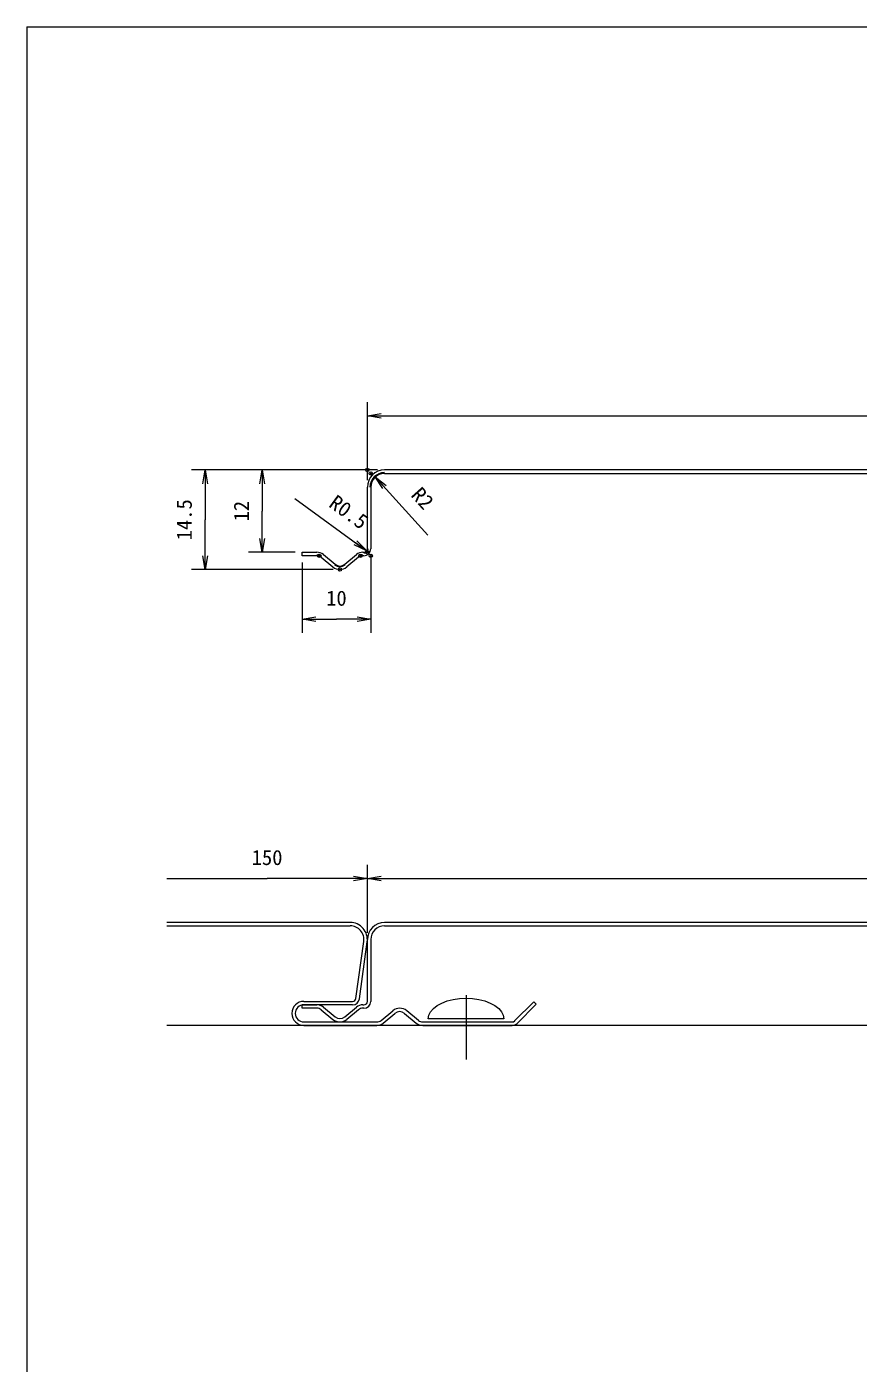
# Model space of a CAD drawing. Units: millimetres on the paper. Extents: x -208 to 189, y -250 to 139.
# Drawn here: x -208.4 to -87.3, y -55.3 to 139.4 of the extents above; entities that cross this region are included whole.
import ezdxf
from ezdxf.enums import TextEntityAlignment as Align

# ---------------------------------------------------------------- set-up
doc = ezdxf.new("R2010")
doc.units = ezdxf.units.MM
doc.header["$PDMODE"] = 32
doc.header["$PDSIZE"] = 0.5
for name, color, linetype, lineweight in [('0-0_寸法', 7, 'Continuous', 18), ('0-1_通り', 6, 'Continuous', 18), ('1-1', 1, 'Continuous', 18), ('F-F', 5, 'Continuous', 18)]:
    doc.layers.add(name, color=color, linetype=linetype, lineweight=lineweight)
doc.styles.add('ＭＳ ゴシック', font='')
doc.styles.get('ＭＳ ゴシック').set_extended_font_data('MS Gothic')

# ---------------------------------------------------------------- blocks, each defined once
blk = doc.blocks.new('_OPEN')
at = {"layer": '0-0_寸法'}
blk.add_line((0, 0), (-1, 0), dxfattribs=at)
blk.add_lwpolyline([(-1, 0.1667), (0, 0), (-1, -0.1667)], dxfattribs=at)
blk = doc.blocks.new('_D1')
at = {"layer": '0-1_通り'}
blk.add_lwpolyline([(46.528, 193.795), (39.561, 201.546), (38.893, 202.289)], dxfattribs=at)
at = {"layer": '0-1_通り', "xscale": 2, "yscale": 2, "rotation": 131.95127}
blk.add_blockref('_OPEN', (38.893, 202.289), dxfattribs=at)
at = {"layer": '0-1_通り', "color": 7, "style": 'ＭＳ ゴシック'}
blk.add_text('R2', height=2.199, rotation=311.951, dxfattribs=at).set_placement((43.473, 199.117), align=Align.BOTTOM_LEFT)
blk = doc.blocks.new('_D2')
at = {"layer": '0-1_通り'}
for p, q in [((39.23, 203.302), (20.411, 203.302)), ((22.411, 203.302), (22.411, 197.302)), ((22.411, 191.302), (22.411, 197.302)), ((27.23, 191.302), (20.411, 191.302))]:
    blk.add_line(p, q, dxfattribs=at)
at = {"layer": '0-1_通り', "xscale": 2, "yscale": 2}
for p, rotation in [((22.411, 203.302), 90), ((22.411, 191.302), 270)]:
    blk.add_blockref('_OPEN', p, dxfattribs=dict(at, rotation=rotation))
at = {"layer": '0-1_通り', "color": 7, "style": 'ＭＳ ゴシック'}
blk.add_text('12', height=2.199, rotation=90, dxfattribs=at).set_placement((21.125, 195.802), align=Align.BOTTOM_LEFT)
blk = doc.blocks.new('_D3')
at = {"layer": '0-1_通り'}
blk.add_lwpolyline([(27.181, 199.121), (37.432, 191.655), (37.634, 191.507)], dxfattribs=at)
at = {"layer": '0-1_通り', "xscale": 2, "yscale": 2, "rotation": 323.93271}
blk.add_blockref('_OPEN', (37.634, 191.507), dxfattribs=at)
at = {"layer": '0-1_通り', "color": 7, "style": 'ＭＳ ゴシック'}
blk.add_text('R0.5', height=2.199, rotation=323.933, dxfattribs=at).set_placement((31.575, 197.511), align=Align.BOTTOM_LEFT)
blk = doc.blocks.new('_D4')
at = {"layer": '0-1_通り'}
for p, q in [((39.23, 203.302), (12.092, 203.302)), ((14.092, 203.302), (14.092, 196.052)), ((14.092, 188.802), (14.092, 196.052)), ((32.73, 188.802), (12.092, 188.802))]:
    blk.add_line(p, q, dxfattribs=at)
at = {"layer": '0-1_通り', "xscale": 2, "yscale": 2}
for p, rotation in [((14.092, 203.302), 90), ((14.092, 188.802), 270)]:
    blk.add_blockref('_OPEN', p, dxfattribs=dict(at, rotation=rotation))
at = {"layer": '0-1_通り', "color": 7, "style": 'ＭＳ ゴシック'}
blk.add_text('14.5', height=2.199, rotation=90, dxfattribs=at).set_placement((12.806, 193.052), align=Align.BOTTOM_LEFT)
blk = doc.blocks.new('_D9')
at = {"layer": '0-1_通り'}
for p, q in [((28.23, 189.802), (28.23, 179.572)), ((38.23, 190.802), (38.23, 179.572)), ((28.23, 181.572), (33.23, 181.572)), ((38.23, 181.572), (33.23, 181.572))]:
    blk.add_line(p, q, dxfattribs=at)
at = {"layer": '0-1_通り', "xscale": 2, "yscale": 2, "rotation": 180}
blk.add_blockref('_OPEN', (28.23, 181.572), dxfattribs=at)
at = {"layer": '0-1_通り', "xscale": 2, "yscale": 2}
blk.add_blockref('_OPEN', (38.23, 181.572), dxfattribs=at)
at = {"layer": '0-1_通り', "color": 7, "style": 'ＭＳ ゴシック'}
blk.add_text('10', height=2.199, dxfattribs=at).set_placement((31.73, 182.858), align=Align.BOTTOM_LEFT)
blk = doc.blocks.new('_D10')
at = {"layer": '0-1_通り'}
for p, q in [((37.73, 201.802), (37.73, 213.186)), ((187.73, 201.802), (187.73, 213.186)), ((37.73, 211.186), (112.73, 211.186)), ((187.73, 211.186), (112.73, 211.186))]:
    blk.add_line(p, q, dxfattribs=at)
at = {"layer": '0-1_通り', "xscale": 2, "yscale": 2, "rotation": 180}
blk.add_blockref('_OPEN', (37.73, 211.186), dxfattribs=at)
at = {"layer": '0-1_通り', "xscale": 2, "yscale": 2}
blk.add_blockref('_OPEN', (187.73, 211.186), dxfattribs=at)
at = {"layer": '0-1_通り', "color": 7, "style": 'ＭＳ ゴシック'}
blk.add_text('150', height=2.199, dxfattribs=at).set_placement((110.48, 212.472), align=Align.BOTTOM_LEFT)
blk = doc.blocks.new('BLOCK003')
at = {"layer": '0-1_通り', "color": 1}
for p, q in [((185.23, 137.355), (40.23, 137.355)), ((40.23, 136.855), (185.23, 136.855)), ((37.73, 125.855), (37.73, 134.855)), ((38.23, 134.855), (38.23, 125.855)), ((186.073, 126.287), (187.211, 134.583)), ((186.568, 126.219), (187.707, 134.515)), ((31.325, 125.012), (33.03, 123.606)), ((34.43, 123.606), (36.135, 125.012)), ((37.089, 125.355), (37.23, 125.355)), ((37.23, 124.855), (37.089, 124.855)), ((178.48, 125.855), (185.578, 125.855)), ((185.578, 125.355), (178.48, 125.355)), ((209.55, 122.648), (212.334, 125.432)), ((31.007, 124.627), (32.712, 123.221)), ((36.453, 124.627), (34.748, 123.221)), ((178.48, 122.855), (189.091, 122.855)), ((189.727, 123.084), (191.432, 124.49)), ((190.045, 122.698), (191.75, 124.104)), ((193.15, 124.104), (194.855, 122.698)), ((195.173, 123.084), (193.468, 124.49)), ((195.809, 122.855), (208.843, 122.855)), ((178.48, 122.355), (189.091, 122.355)), ((195.809, 122.355), (208.843, 122.355))]:
    blk.add_line(p, q, dxfattribs=at)
for points in [[(30.371, 124.855), (28.23, 124.855), (28.23, 125.355), (30.371, 125.355)], [(209.196, 123.002), (211.98, 125.786), (212.334, 125.432)]]:
    blk.add_lwpolyline(points, dxfattribs=at)
for centre, radius, start, end in [((40.23, 134.855), 2.5, 90, 180), ((40.23, 134.855), 2, 90, 180), ((185.23, 134.855), 2.5, 352.18692, 90), ((185.23, 134.855), 2, 352.18692, 90), ((30.371, 123.855), 1.5, 50.49074, 90), ((30.371, 123.855), 1, 50.49074, 90), ((37.089, 123.855), 1.5, 90, 129.50926), ((37.089, 123.855), 1, 90, 129.50926), ((37.23, 125.855), 0.5, 270, 0), ((37.23, 125.855), 1, 270, 0), ((178.48, 124.105), 1.75, 90, 270), ((178.48, 124.105), 1.25, 90, 270), ((185.578, 126.355), 0.5, 270, 352.18692), ((185.578, 126.355), 1, 270, 352.18692), ((192.45, 123.255), 1.6, 50.49074, 129.50926), ((33.73, 124.455), 1.6, 230.49074, 309.50926), ((33.73, 124.455), 1.1, 230.49074, 309.50926), ((189.091, 123.855), 1, 270, 309.50926), ((192.45, 123.255), 1.1, 50.49074, 129.50926), ((195.809, 123.855), 1, 230.49074, 270), ((208.843, 123.355), 0.5, 270, 315), ((189.091, 123.855), 1.5, 270, 309.50926), ((195.809, 123.855), 1.5, 230.49074, 270), ((208.843, 123.355), 1, 270, 315)]:
    blk.add_arc(centre, radius, start, end, dxfattribs=at)
blk = doc.blocks.new('BLOCK006')
at = {"layer": '0-1_通り'}
for p, q in [((35.23, 137.355), (8.523, 137.355)), ((8.523, 136.855), (35.23, 136.855)), ((36.073, 126.287), (37.211, 134.583)), ((36.568, 126.219), (37.707, 134.515)), ((28.48, 125.855), (35.578, 125.855)), ((35.578, 125.355), (28.48, 125.355)), ((59.55, 122.648), (62.334, 125.432)), ((28.48, 122.855), (39.091, 122.855)), ((39.727, 123.084), (41.432, 124.49)), ((40.045, 122.698), (41.75, 124.104)), ((43.15, 124.104), (44.855, 122.698)), ((45.173, 123.084), (43.468, 124.49)), ((45.809, 122.855), (58.843, 122.855)), ((28.48, 122.355), (39.091, 122.355)), ((45.809, 122.355), (58.843, 122.355))]:
    blk.add_line(p, q, dxfattribs=at)
blk.add_lwpolyline([(59.196, 123.002), (61.98, 125.786), (62.334, 125.432)], dxfattribs=at)
for centre, radius, start, end in [((35.23, 134.855), 2.5, 352.18692, 90), ((35.23, 134.855), 2, 352.18692, 90), ((28.48, 124.105), 1.75, 90, 270), ((28.48, 124.105), 1.25, 90, 270), ((35.578, 126.355), 0.5, 270, 352.18692), ((35.578, 126.355), 1, 270, 352.18692), ((42.45, 123.255), 1.6, 50.49074, 129.50926), ((39.091, 123.855), 1, 270, 309.50926), ((42.45, 123.255), 1.1, 50.49074, 129.50926), ((45.809, 123.855), 1, 230.49074, 270), ((58.843, 123.355), 0.5, 270, 315), ((39.091, 123.855), 1.5, 270, 309.50926), ((45.809, 123.855), 1.5, 230.49074, 270), ((58.843, 123.355), 1, 270, 315)]:
    blk.add_arc(centre, radius, start, end, dxfattribs=at)
blk = doc.blocks.new('_D17')
at = {"layer": '0-1_通り'}
for p, q in [((37.73, 135.855), (37.73, 145.777)), ((8.523, 143.777), (23.126, 143.777)), ((37.73, 143.777), (23.126, 143.777))]:
    blk.add_line(p, q, dxfattribs=at)
at = {"layer": '0-1_通り', "xscale": 2, "yscale": 2}
blk.add_blockref('_OPEN', (37.73, 143.777), dxfattribs=at)
at = {"layer": '0-1_通り', "color": 7, "style": 'ＭＳ ゴシック'}
blk.add_text('150', height=2.199, dxfattribs=at).set_placement((20.876, 145.063), align=Align.BOTTOM_LEFT)
blk = doc.blocks.new('_D18')
at = {"layer": '0-1_通り'}
for p, q in [((37.73, 135.855), (37.73, 145.777)), ((37.73, 143.777), (112.73, 143.777)), ((187.73, 143.777), (112.73, 143.777))]:
    blk.add_line(p, q, dxfattribs=at)
at = {"layer": '0-1_通り', "xscale": 2, "yscale": 2, "rotation": 180}
blk.add_blockref('_OPEN', (37.73, 143.777), dxfattribs=at)
at = {"layer": '0-1_通り', "xscale": 2, "yscale": 2}
blk.add_blockref('_OPEN', (187.73, 143.777), dxfattribs=at)
at = {"layer": '0-1_通り', "color": 7, "style": 'ＭＳ ゴシック'}
blk.add_text('150', height=2.199, dxfattribs=at).set_placement((110.48, 145.063), align=Align.BOTTOM_LEFT)
blk = doc.blocks.new('BLOCK008')
at = {"layer": '0-1_通り', "color": 8}
blk.add_line((202.35, 119.403), (202.35, 128.763), dxfattribs=at)
blk.add_lwpolyline([(207.85, 122.855), (207.766, 122.334), (207.518, 121.829), (207.113, 121.355), (206.563, 120.927), (205.885, 120.557), (205.1, 120.257), (204.231, 120.036), (203.305, 119.901), (202.35, 119.855), (201.395, 119.901), (200.469, 120.036), (199.6, 120.257), (198.814, 120.557), (198.136, 120.927), (197.587, 121.355), (197.181, 121.829), (196.933, 122.334), (196.85, 122.855), (196.85, 122.855)], close=True, dxfattribs=at)

msp = doc.modelspace()

# ---------------------------------------------------------------- linework, layer by layer
at = {"layer": '1-1'}
for p, q in [((-11.304, 74.849), (-156.304, 74.849)), ((-156.304, 74.349), (-11.304, 74.349)), ((-158.804, 63.349), (-158.804, 72.349)), ((-158.304, 72.349), (-158.304, 63.349)), ((-165.209, 62.506), (-163.504, 61.101)), ((-162.104, 61.101), (-160.399, 62.506)), ((-159.445, 62.849), (-159.304, 62.849)), ((-159.304, 62.349), (-159.445, 62.349)), ((-165.527, 62.121), (-163.822, 60.715)), ((-160.081, 62.121), (-161.786, 60.715))]:
    msp.add_line(p, q, dxfattribs=at)
at = {"layer": '1-1', "color": 5}
msp.add_line((171.191, -6.098), (-188.011, -6.098), dxfattribs=at)
at = {"layer": '1-1'}
msp.add_lwpolyline([(-166.163, 62.349), (-168.304, 62.349), (-168.304, 62.849), (-166.163, 62.849)], dxfattribs=at)
for centre, radius, start, end in [((-156.304, 72.349), 2.5, 90, 180), ((-156.304, 72.349), 2, 90, 180), ((-166.163, 61.349), 1.5, 50.49074, 90), ((-166.163, 61.349), 1, 50.49074, 90), ((-159.445, 61.349), 1.5, 90, 129.50926), ((-159.445, 61.349), 1, 90, 129.50926), ((-159.304, 63.349), 0.5, 270, 0), ((-159.304, 63.349), 1, 270, 0), ((-162.804, 61.949), 1.6, 230.49074, 309.50926), ((-162.804, 61.949), 1.1, 230.49074, 309.50926)]:
    msp.add_arc(centre, radius, start, end, dxfattribs=at)
at = {"layer": '1-1', "color": 5}
for centre, radius, start, end in [((-156.304, 72.349), 2.125, 90, 180), ((-166.163, 61.349), 1.1, 50.49074, 90), ((-159.445, 61.349), 1.1, 90, 129.50926), ((-159.304, 63.349), 0.6, 270, 0), ((-162.804, 61.949), 1.2, 230.49074, 309.50926)]:
    msp.add_arc(centre, radius, start, end, dxfattribs=at)
at = {"layer": '1-1', "color": 3}
for p in [(-158.804, 74.849), (-158.304, 74.349), (-165.804, 62.349), (-159.804, 62.349), (-158.804, 62.849), (-158.304, 62.349), (-162.804, 60.349)]:
    msp.add_point(p, dxfattribs=at)
at = {"layer": 'F-F', "color": 7}
for p, q in [((-208.437, 139.449), (-208.437, -139.581)), ((-208.437, 139.439), (189.163, 139.439)), ((-208.427, 139.449), (-208.427, -139.581))]:
    msp.add_line(p, q, dxfattribs=at)

# ---------------------------------------------------------------- block references
at = {"layer": '1-1'}
for name in ['_D10', '_D4', '_D2', '_D1', '_D3', '_D9', '_D17', '_D18', 'BLOCK006', 'BLOCK003']:
    msp.add_blockref(name, (-196.534, -128.453), dxfattribs=at)
at = {"layer": '1-1', "rotation": 180}
msp.add_blockref('BLOCK008', (57.93, 117.712), dxfattribs=at)

doc.saveas('drawing.dxf')
